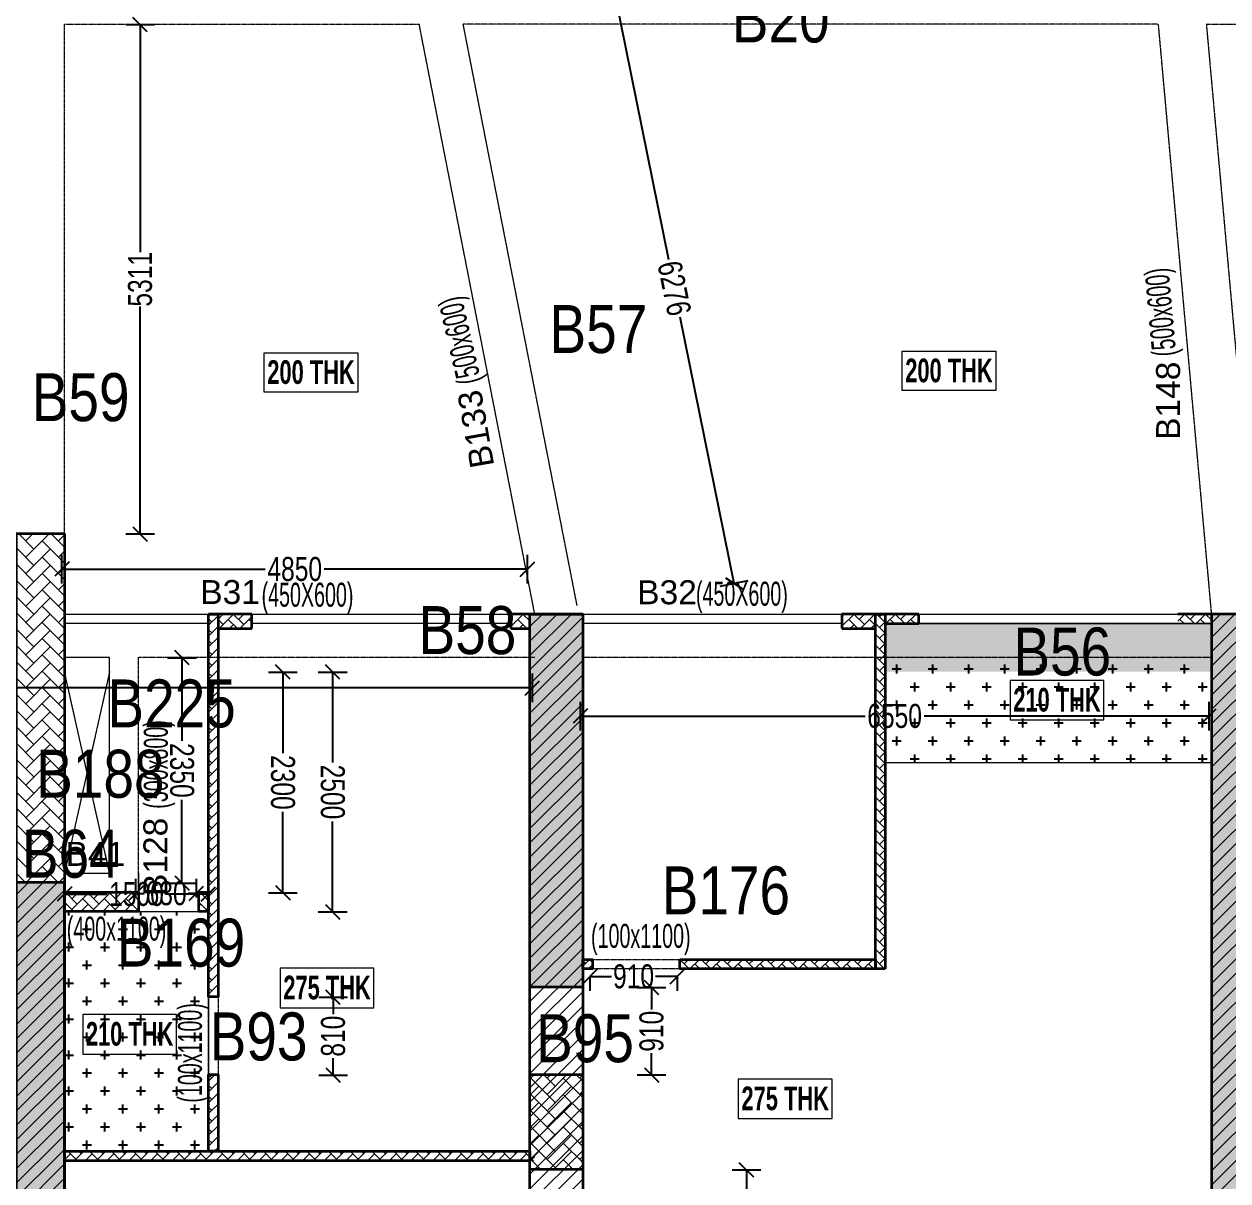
# Model space of a CAD drawing. Header units: millimetres. Extents: x 1 to 72184, y 68 to 60126.
# Drawn here: x 12039 to 24582, y 27151 to 39212 of the extents above; entities that cross this region are included whole.
import ezdxf
from ezdxf.enums import TextEntityAlignment as Align

# ---------------------------------------------------------------- set-up
doc = ezdxf.new("R2010")
doc.units = ezdxf.units.MM
doc.linetypes.add('HIDDEN', pattern=[0.375, 0.25, -0.125])
for name, color, linetype, lineweight in [('A-FLOR-IDEN', 11, 'Continuous', 9), ('A-HIDD-ABVE', 8, 'HIDDEN', 20), ('S-BEAM', 7, 'Continuous', 18), ('S-BEAM-IDEN', 2, 'Continuous', 9), ('S-COL HATCH', 9, 'Continuous', 0), ('S-COLS', 5, 'Continuous', 35), ('S-WALL', 4, 'Continuous', 18)]:
    doc.layers.add(name, color=color, linetype=linetype, lineweight=lineweight)
for name, color, linetype in [('Abhinav working', 6, 'Continuous'), ('Beam Nos', 7, 'Continuous'), ('changes', 7, 'Continuous'), ('SUNK SLAB', 8, 'Continuous')]:
    doc.layers.add(name, color=color, linetype=linetype)
doc.styles.add('Dim.s & Anno.(Misc.)', font='ARIALN.TTF')
doc.styles.add('SC-BBS1', font='SansSerif')
doc.styles.add('SOBHA', font='swisscl.ttf')
doc.styles.add('Swis721 LtCn BT', font='swisscl.ttf', dxfattribs={"width": 0.9, "height": 233.355162})
doc.styles.add('Swis721 LtCn BT_B', font='', dxfattribs={"width": 0.9, "height": 246.918336})
doc.styles.get('Swis721 LtCn BT_B').set_extended_font_data('Swis721 LtCn BT', bold=True)
doc.dimstyles.new('S-100', dxfattribs={"dimscale": 100, "dimtxt": 2.5, "dimasz": 1.5, "dimexe": 1.5, "dimexo": 1.5, "dimgap": 0.1, "dimtad": 0, "dimdec": 0, "dimrnd": 0.0005, "dimzin": 0, "dimdsep": 46, "dimtxsty": 'SOBHA', "dimblk": 'OBLIQUE', "dimcen": 0.09, "dimclrd": 8, "dimclre": 8, "dimclrt": 6, "dimadec": 0, "dimazin": 0, "dimtfac": 1, "dimtdec": 0, "dimtofl": 0, "dimtmove": 0, "dimatfit": 3, "dimfxl": 1.5, "dimfxlon": 1, "dimtolj": 1, "dimtzin": 0, "dimlwd": -1, "dimlwe": -1, "dimarcsym": 0})
pattern_1 = [(45, (-31699446.87, 20890861.25), (-75.1300955, 75.1300955), [])]
pattern_2 = [(45, (-31802317.5, 20729084.55), (0, 169.7056275), [360, -120]), (135, (-31802232.65, 20729169.4), (1e-14, 169.7056275), [360, -120])]
pattern_3 = [(45, (-15037.47, -17858.63), (0, 107.76307), [228.6, -76.2]), (135, (-14983.584, -17804.75), (7e-15, 107.76307), [228.6, -76.2])]
pattern_4 = [(45, (-31782561.91, 20745945.294), (3e-14, 113.13708499), [240, -80]), (135, (-31782505.34, 20746001.86), (4e-14, 113.13708499), [240, -80])]

# ---------------------------------------------------------------- blocks, each defined once
blk = doc.blocks.new('A$Cd226b1b4')
at = {"layer": 'S-COL HATCH', "transparency": 33554687}
h = blk.add_hatch(dxfattribs=at)
h.set_pattern_fill('ANSI31', color=256, scale=850)
h.set_pattern_definition(pattern_1)
h.paths.add_polyline_path([(5425, 10925), (5425, 10525), (10175, 10525), (10175, 10925)])
h.paths.add_polyline_path([(5425, 10925), (5975, 10925), (5975, 21925), (5425, 21925)])
h = blk.add_hatch(dxfattribs=at)
h.set_pattern_fill('ANSI31', color=256, scale=850)
h.set_pattern_definition(pattern_1)
h.paths.add_polyline_path([(12525, 12225), (13025, 12225), (13025, 21925), (12525, 21925)])
h = blk.add_hatch(dxfattribs=at)
h.set_pattern_fill('ANSI31', color=256, scale=850)
h.set_pattern_definition(pattern_1)
h.paths.add_polyline_path([(5785, 7625), (5785, 8525), (5385, 8525), (5385, 8025), (575, 8025), (575, 19125), (0, 19129), (0, 7625)])
at = {"layer": 'S-COLS', "elevation": 0}
blk.add_lwpolyline([(5425, 10925), (5425, 21925), (5975, 21925), (5975, 10925), (5425, 10925)], dxfattribs=at)
for points in [[(12525, 12225), (13025, 12225), (13025, 21925), (12525, 21925)], [(0, 7629), (5785, 7625), (5785, 8525), (5385, 8525), (5385, 8025), (575, 8025), (575, 19125), (0, 19129)]]:
    blk.add_lwpolyline(points, close=True, dxfattribs=at)
blk = doc.blocks.new('A$Cbe320e20')
at = {"layer": 'S-COL HATCH'}
h = blk.add_hatch(dxfattribs=at)
h.set_pattern_fill('AR-HBONE', color=256, scale=30)
h.set_pattern_definition(pattern_2)
h.paths.add_polyline_path([(-7796, 17040), (-7296, 17040), (-7296, 13401), (-7796, 13401)])
at = {"layer": 'S-COL HATCH', "transparency": 33554687}
h = blk.add_hatch(color=256, dxfattribs=at)
h.dxf.hatch_style = 1
h.paths.add_polyline_path([(-1896, 16200), (-2446, 16200), (-2446, 12310), (-1896, 12310)])
h = blk.add_hatch(color=256, dxfattribs=at)
h.dxf.hatch_style = 1
h.paths.add_polyline_path([(4654, 6500), (5154, 6500), (5154, 16200), (4654, 16200)])
h = blk.add_hatch(color=256, dxfattribs=at)
h.dxf.hatch_style = 1
h.paths.add_polyline_path([(-7296, 13401), (-7796, 13401), (-7796, 9451), (-7296, 9451)])
at = {"layer": 'S-COL HATCH'}
h = blk.add_hatch(dxfattribs=at)
h.set_pattern_fill('AR-HBONE', color=256, scale=30)
h.set_pattern_definition(pattern_2)
h.paths.add_polyline_path([(-1896, 11400), (-2446, 11400), (-2446, 10410), (-1896, 10410)])
at = {"layer": 'S-WALL'}
h = blk.add_hatch(dxfattribs=at)
h.set_pattern_fill('FP_1', color=1, style=0, pattern_type=2)
h.set_pattern_definition(pattern_3)
h.paths.add_polyline_path([(-5695, 16050), (-5345, 16050), (-5345, 16200), (-5695, 16200)])
h = blk.add_hatch(dxfattribs=at)
h.set_pattern_fill('FP_1', color=1, style=0, pattern_type=2)
h.set_pattern_definition(pattern_3)
h.paths.add_polyline_path([(-5695, 16050), (-5345, 16050), (-5345, 16200), (-5695, 16200)])
h = blk.add_hatch(dxfattribs=at)
h.set_pattern_fill('FP_1', color=1, style=0, pattern_type=2)
h.set_pattern_definition(pattern_3)
h.paths.add_polyline_path([(-2445, 16050), (-2445, 16200), (-2645, 16200), (-2645, 16050)])
h = blk.add_hatch(dxfattribs=at)
h.set_pattern_fill('FP_1', color=1, style=0, pattern_type=2)
h.set_pattern_definition(pattern_3)
h.paths.add_polyline_path([(-2445, 16050), (-2445, 16200), (-2645, 16200), (-2645, 16050)])
h = blk.add_hatch(dxfattribs=at)
h.set_pattern_fill('FP_1', color=1, style=0, pattern_type=2)
h.set_pattern_definition(pattern_3)
h.paths.add_polyline_path([(1155, 16050), (1155, 16200), (805, 16200), (805, 16050)])
h = blk.add_hatch(dxfattribs=at)
h.set_pattern_fill('FP_1', color=1, style=0, pattern_type=2)
h.set_pattern_definition(pattern_3)
h.paths.add_polyline_path([(1155, 16050), (1155, 16200), (805, 16200), (805, 16050)])
h = blk.add_hatch(dxfattribs=at)
h.set_pattern_fill('FP_1', color=1, style=0, pattern_type=2)
h.set_pattern_definition(pattern_3)
h.paths.add_polyline_path([(1605, 16100), (1605, 16200), (1255, 16200), (1255, 16100)])
h = blk.add_hatch(dxfattribs=at)
h.set_pattern_fill('FP_1', color=1, style=0, pattern_type=2)
h.set_pattern_definition(pattern_3)
h.paths.add_polyline_path([(1605, 16100), (1605, 16200), (1255, 16200), (1255, 16100)])
h = blk.add_hatch(dxfattribs=at)
h.set_pattern_fill('FP_1', color=1, style=0, pattern_type=2)
h.set_pattern_definition(pattern_3)
h.paths.add_polyline_path([(4655, 16100), (4655, 16200), (4305, 16200), (4305, 16100)])
h = blk.add_hatch(dxfattribs=at)
h.set_pattern_fill('FP_1', color=1, style=0, pattern_type=2)
h.set_pattern_definition(pattern_3)
h.paths.add_polyline_path([(4655, 16100), (4655, 16200), (4305, 16200), (4305, 16100)])
at = {"layer": 'S-COLS'}
for p, q in [((-7296, 17040), (-7296, 17040)), ((-7296, 13401), (-7796, 13401))]:
    blk.add_line(p, q, dxfattribs=at)
for points in [[(-7296, 17040), (-7296, 9451), (-7796, 9451), (-7796, 17040)], [(-2446, 16200), (-1896, 16200), (-1896, 12310), (-2446, 12310)], [(-2446, 11400), (-1896, 11400), (-1896, 10410), (-2446, 10410)]]:
    blk.add_lwpolyline(points, close=True, dxfattribs=at)
at = {"layer": 'S-COLS', "elevation": 0}
blk.add_lwpolyline([(4654, 6500), (5154, 6500), (5154, 16200), (4654, 16200)], close=True, dxfattribs=at)
at = {"layer": 'S-WALL', "color": 7}
for p, q in [((-7295, 16200), (-5795, 16200)), ((-5345, 16200), (-2645, 16200)), ((-1895, 16200), (805, 16200)), ((1605, 16200), (4305, 16200)), ((-5795, 16100), (-7295, 16100)), ((-2645, 16100), (-5345, 16100)), ((805, 16100), (-1895, 16100)), ((4654, 16100), (1605, 16100))]:
    blk.add_line(p, q, dxfattribs=at)
at = {"layer": 'S-WALL', "color": 5, "lineweight": 35}
for p, q in [((-5345, 16200), (-5795, 16200)), ((-5345, 16050), (-5345, 16200)), ((-2645, 16200), (-2645, 16050)), ((805, 16200), (805, 16050)), ((1605, 16100), (1605, 16200)), ((1255, 16100), (1605, 16100)), ((-5695, 16050), (-5345, 16050)), ((-2645, 16050), (-2445, 16050)), ((805, 16050), (1155, 16050))]:
    blk.add_line(p, q, dxfattribs=at)
at = {"layer": 'S-WALL', "lineweight": 35}
for p, q in [((-1895, 16200), (-2645, 16200)), ((1605, 16200), (805, 16200)), ((5155, 16200), (4305, 16200))]:
    blk.add_line(p, q, dxfattribs=at)
blk = doc.blocks.new('_OBLIQUE')
at = {"color": 0, "linetype": 'ByBlock'}
blk.add_line((-0.5, -0.5), (0.5, 0.5), dxfattribs=at)
blk = doc.blocks.new('*D320')
at = {"layer": 'Abhinav working', "color": 8, "transparency": 16777216}
for p, q in [((25125, 39279), (25424, 39306)), ((25275, 39292), (25524, 36523)), ((25828, 33141), (25579, 35911)), ((25679, 33128), (25977, 33155))]:
    blk.add_line(p, q, dxfattribs=at)
at = {"layer": 'Defpoints', "color": 0, "transparency": 16777216}
for p in [(25275, 39292), (24331, 39207, 0), (24884, 33056, 0)]:
    blk.add_point(p, dxfattribs=at)
at = {"layer": 'Abhinav working', "color": 8, "transparency": 16777216, "xscale": 150, "yscale": 150, "zscale": 150}
for p, rotation in [((25275, 39292), 95.13845733134633), ((25828, 33141), 275.1384573313463)]:
    blk.add_blockref('_OBLIQUE', p, dxfattribs=dict(at, rotation=rotation))
at = {"layer": 'Abhinav working', "color": 6, "transparency": 16777216, "insert": (25551, 36217), "char_height": 250, "attachment_point": 5, "rotation": 275.1385, "style": 'SOBHA'}
blk.add_mtext('\\A1;6176', dxfattribs=at)
blk = doc.blocks.new('*D321')
at = {"layer": 'Abhinav working', "color": 8, "transparency": 16777216}
for p, q in [((17834, 32147), (17834, 31847)), ((24384, 32147), (24384, 31847)), ((17834, 31997), (20802, 31997)), ((24384, 31997), (21416, 31997))]:
    blk.add_line(p, q, dxfattribs=at)
at = {"layer": 'Defpoints', "color": 0, "transparency": 16777216}
for p in [(17834, 32606), (24384, 32606), (24384, 31997)]:
    blk.add_point(p, dxfattribs=at)
at = {"layer": 'Abhinav working', "color": 8, "transparency": 16777216, "xscale": 150, "yscale": 150, "zscale": 150, "rotation": 180}
blk.add_blockref('_OBLIQUE', (17834, 31997), dxfattribs=at)
at = {"layer": 'Abhinav working', "color": 8, "transparency": 16777216, "xscale": 150, "yscale": 150, "zscale": 150}
blk.add_blockref('_OBLIQUE', (24384, 31997), dxfattribs=at)
at = {"layer": 'Abhinav working', "color": 6, "transparency": 16777216, "insert": (21109, 31997), "char_height": 250, "attachment_point": 5, "style": 'SOBHA'}
blk.add_mtext('\\A1;6550', dxfattribs=at)
blk = doc.blocks.new('*D322')
at = {"layer": 'Abhinav working', "color": 8, "transparency": 16777216}
for p, q in [((18045, 39502), (18339, 39562)), ((18192, 39532), (18754, 36758)), ((19437, 33381), (18875, 36156)), ((19290, 33351), (19584, 33411))]:
    blk.add_line(p, q, dxfattribs=at)
at = {"layer": 'Defpoints', "color": 0, "transparency": 16777216}
for p in [(16588, 39207, 0), (19437, 33381), (17834, 33056)]:
    blk.add_point(p, dxfattribs=at)
at = {"layer": 'Abhinav working', "color": 8, "transparency": 16777216, "xscale": 150, "yscale": 150, "zscale": 150}
for p, rotation in [((18192, 39532), 101.4496253483733), ((19437, 33381), 281.4496253483733)]:
    blk.add_blockref('_OBLIQUE', p, dxfattribs=dict(at, rotation=rotation))
at = {"layer": 'Abhinav working', "color": 6, "transparency": 16777216, "insert": (18814, 36457), "char_height": 250, "attachment_point": 5, "rotation": 281.4496, "style": 'SOBHA'}
blk.add_mtext('\\A1;6276', dxfattribs=at)
blk = doc.blocks.new('*D323')
at = {"layer": 'Abhinav working', "color": 8, "transparency": 16777216}
for p, q in [((5167, 32441), (5167, 32141)), ((17334, 32441), (17334, 32141)), ((5167, 32291), (10870, 32291)), ((17334, 32291), (11632, 32291))]:
    blk.add_line(p, q, dxfattribs=at)
at = {"layer": 'Defpoints', "color": 0, "transparency": 16777216}
for p in [(5167, 32606, 0), (17334, 32606), (17334, 32291)]:
    blk.add_point(p, dxfattribs=at)
at = {"layer": 'Abhinav working', "color": 8, "transparency": 16777216, "xscale": 150, "yscale": 150, "zscale": 150, "rotation": 180}
blk.add_blockref('_OBLIQUE', (5167, 32291), dxfattribs=at)
at = {"layer": 'Abhinav working', "color": 8, "transparency": 16777216, "xscale": 150, "yscale": 150, "zscale": 150}
blk.add_blockref('_OBLIQUE', (17334, 32291), dxfattribs=at)
at = {"layer": 'Abhinav working', "color": 6, "transparency": 16777216, "insert": (11251, 32291), "char_height": 250, "attachment_point": 5, "style": 'SOBHA'}
blk.add_mtext('\\A1;12167', dxfattribs=at)
blk = doc.blocks.new('*D406')
at = {"layer": 'Abhinav working', "color": 8, "transparency": 16777216}
for p, q in [((13534, 32606), (13834, 32606)), ((13684, 32606), (13684, 31738)), ((13684, 30256), (13684, 31125)), ((13534, 30256), (13834, 30256))]:
    blk.add_line(p, q, dxfattribs=at)
at = {"layer": 'Defpoints', "color": 0, "transparency": 16777216}
for p in [(12434, 32606), (12434, 30256), (13684, 30256)]:
    blk.add_point(p, dxfattribs=at)
at = {"layer": 'Abhinav working', "color": 8, "transparency": 16777216, "xscale": 150, "yscale": 150, "zscale": 150}
for p, rotation in [((13684, 32606), 90.00006362835931), ((13684, 30256), 270.0000636283593)]:
    blk.add_blockref('_OBLIQUE', p, dxfattribs=dict(at, rotation=rotation))
at = {"layer": 'Abhinav working', "color": 6, "transparency": 16777216, "insert": (13684, 31431), "char_height": 250, "attachment_point": 5, "rotation": 270.0001, "style": 'SOBHA'}
blk.add_mtext('\\A1;2350', dxfattribs=at)
blk = doc.blocks.new('*D477')
at = {"layer": 'Abhinav working', "color": 8, "transparency": 16777216}
for p, q in [((12434, 33380), (12434, 33680)), ((17284, 33379), (17284, 33679)), ((12434, 33530), (14551, 33529)), ((17284, 33529), (15167, 33529))]:
    blk.add_line(p, q, dxfattribs=at)
at = {"layer": 'Defpoints', "color": 0, "transparency": 16777216}
for p in [(17284, 33529), (12434, 33056), (17284, 33056)]:
    blk.add_point(p, dxfattribs=at)
at = {"layer": 'Abhinav working', "color": 8, "transparency": 16777216, "xscale": 150, "yscale": 150, "zscale": 150}
for p, rotation in [((12434, 33530), 179.9907800525901), ((17284, 33529), 359.9907800525901)]:
    blk.add_blockref('_OBLIQUE', p, dxfattribs=dict(at, rotation=rotation))
at = {"layer": 'Abhinav working', "color": 6, "transparency": 16777216, "insert": (14859, 33529), "char_height": 250, "attachment_point": 5, "rotation": 359.9908, "style": 'SOBHA'}
blk.add_mtext('\\A1;4850', dxfattribs=at)
blk = doc.blocks.new('*D478')
at = {"layer": 'Abhinav working', "color": 8, "transparency": 16777216}
for p, q in [((14585, 32456), (14885, 32456)), ((14735, 32456), (14735, 31612)), ((14735, 30156), (14735, 30999)), ((14585, 30156), (14885, 30156))]:
    blk.add_line(p, q, dxfattribs=at)
at = {"layer": 'Defpoints', "color": 0, "transparency": 16777216}
for p in [(13204, 32456), (13204, 30156), (14735, 30156)]:
    blk.add_point(p, dxfattribs=at)
at = {"layer": 'Abhinav working', "color": 8, "transparency": 16777216, "xscale": 150, "yscale": 150, "zscale": 150}
for p, rotation in [((14735, 32456), 90.00200106307663), ((14735, 30156), 270.0020010630766)]:
    blk.add_blockref('_OBLIQUE', p, dxfattribs=dict(at, rotation=rotation))
at = {"layer": 'Abhinav working', "color": 6, "transparency": 16777216, "insert": (14735, 31306), "char_height": 250, "attachment_point": 5, "rotation": 270.002, "style": 'SOBHA'}
blk.add_mtext('\\A1;2300', dxfattribs=at)
blk = doc.blocks.new('*D479')
at = {"layer": 'Abhinav working', "color": 8, "transparency": 16777216}
for p, q in [((12460, 30141), (12460, 29991)), ((12460, 30141), (12906, 30141)), ((13960, 30141), (13514, 30141)), ((13960, 30141), (13960, 29991))]:
    blk.add_line(p, q, dxfattribs=at)
at = {"layer": 'Defpoints', "color": 0, "transparency": 16777216}
for p in [(12460, 30161), (12460, 30141), (13960, 30161)]:
    blk.add_point(p, dxfattribs=at)
at = {"layer": 'Abhinav working', "color": 8, "transparency": 16777216, "xscale": 150, "yscale": 150, "zscale": 150}
for p, rotation in [((12460, 30141), 179.9992279391956), ((13960, 30141), 359.9992279391956)]:
    blk.add_blockref('_OBLIQUE', p, dxfattribs=dict(at, rotation=rotation))
at = {"layer": 'Abhinav working', "color": 6, "transparency": 16777216, "insert": (13210, 30141), "char_height": 250, "attachment_point": 5, "rotation": 359.9992, "style": 'SOBHA'}
blk.add_mtext('\\A1;1500', dxfattribs=at)
blk = doc.blocks.new('*D480')
at = {"layer": 'Abhinav working', "color": 8, "transparency": 16777216}
for p, q in [((13098, 39206), (13398, 39206)), ((13248, 39206), (13248, 36835)), ((13248, 33896), (13248, 36267)), ((13098, 33896), (13398, 33896))]:
    blk.add_line(p, q, dxfattribs=at)
at = {"layer": 'Defpoints', "color": 0, "transparency": 16777216}
for p in [(12434, 39206), (12434, 33896), (13248, 33896)]:
    blk.add_point(p, dxfattribs=at)
at = {"layer": 'Abhinav working', "color": 8, "transparency": 16777216, "xscale": 150, "yscale": 150, "zscale": 150}
for p, rotation in [((13248, 39206), 90), ((13248, 33896), 270)]:
    blk.add_blockref('_OBLIQUE', p, dxfattribs=dict(at, rotation=rotation))
at = {"layer": 'Abhinav working', "color": 6, "transparency": 16777216, "insert": (13248, 36551), "char_height": 250, "attachment_point": 5, "rotation": 90, "style": 'SOBHA'}
blk.add_mtext('\\A1;5311', dxfattribs=at)
blk = doc.blocks.new('*D507')
at = {"layer": 'Abhinav working', "color": 8, "transparency": 16777216}
for p, q in [((15109, 29065), (15409, 29065)), ((15259, 29065), (15259, 28889)), ((15259, 28255), (15259, 28432)), ((15109, 28255), (15409, 28255))]:
    blk.add_line(p, q, dxfattribs=at)
at = {"layer": 'Defpoints', "color": 0, "transparency": 16777216}
for p in [(14034, 29066), (14034, 28256), (15259, 28255)]:
    blk.add_point(p, dxfattribs=at)
at = {"layer": 'Abhinav working', "color": 8, "transparency": 16777216, "xscale": 150, "yscale": 150, "zscale": 150}
for p, rotation in [((15259, 29065), 89.99442110150353), ((15259, 28255), 269.9944211015036)]:
    blk.add_blockref('_OBLIQUE', p, dxfattribs=dict(at, rotation=rotation))
at = {"layer": 'Abhinav working', "color": 6, "transparency": 16777216, "insert": (15259, 28660), "char_height": 250, "attachment_point": 5, "rotation": 89.9944, "style": 'SOBHA'}
blk.add_mtext('\\A1;810', dxfattribs=at)
blk = doc.blocks.new('*D509')
at = {"layer": 'Abhinav working', "color": 8, "transparency": 16777216}
for p, q in [((18427, 29166), (18727, 29166)), ((18577, 29166), (18577, 28939)), ((18577, 28256), (18577, 28482)), ((18427, 28256), (18727, 28256))]:
    blk.add_line(p, q, dxfattribs=at)
at = {"layer": 'Defpoints', "color": 0, "transparency": 16777216}
for p in [(17834, 29166), (17834, 28256), (18577, 28256)]:
    blk.add_point(p, dxfattribs=at)
at = {"layer": 'Abhinav working', "color": 8, "transparency": 16777216, "xscale": 150, "yscale": 150, "zscale": 150}
for p, rotation in [((18577, 29166), 90), ((18577, 28256), 270)]:
    blk.add_blockref('_OBLIQUE', p, dxfattribs=dict(at, rotation=rotation))
at = {"layer": 'Abhinav working', "color": 6, "transparency": 16777216, "insert": (18577, 28711), "char_height": 250, "attachment_point": 5, "rotation": 90, "style": 'SOBHA'}
blk.add_mtext('\\A1;910', dxfattribs=at)
blk = doc.blocks.new('*D510')
at = {"layer": 'Abhinav working', "color": 8, "transparency": 16777216}
for p, q in [((19416, 27266), (19716, 27266)), ((19566, 27266), (19566, 27009)), ((19566, 26296), (19566, 26552)), ((19416, 26296), (19716, 26296))]:
    blk.add_line(p, q, dxfattribs=at)
at = {"layer": 'Defpoints', "color": 0, "transparency": 16777216}
for p in [(17834, 27266), (17834, 26296), (19566, 26296)]:
    blk.add_point(p, dxfattribs=at)
at = {"layer": 'Abhinav working', "color": 8, "transparency": 16777216, "xscale": 150, "yscale": 150, "zscale": 150}
for p, rotation in [((19566, 27266), 90), ((19566, 26296), 270)]:
    blk.add_blockref('_OBLIQUE', p, dxfattribs=dict(at, rotation=rotation))
at = {"layer": 'Abhinav working', "color": 6, "transparency": 16777216, "insert": (19566, 26781), "char_height": 250, "attachment_point": 5, "rotation": 90, "style": 'SOBHA'}
blk.add_mtext('\\A1;970', dxfattribs=at)
blk = doc.blocks.new('*D300')
at = {"layer": 'Abhinav working', "color": 8, "transparency": 16777216}
for p, q in [((13204, 30106), (13204, 30299)), ((13834, 30106), (13834, 30299)), ((13204, 30149), (13290, 30149)), ((13834, 30149), (13748, 30149))]:
    blk.add_line(p, q, dxfattribs=at)
at = {"layer": 'Defpoints', "color": 0, "transparency": 16777216}
for p in [(13834, 30149), (13204, 29956), (13834, 29956)]:
    blk.add_point(p, dxfattribs=at)
at = {"layer": 'Abhinav working', "color": 8, "transparency": 16777216, "xscale": 150, "yscale": 150, "zscale": 150}
for p, rotation in [((13204, 30149), 179.998124714341), ((13834, 30149), 359.998124714341)]:
    blk.add_blockref('_OBLIQUE', p, dxfattribs=dict(at, rotation=rotation))
at = {"layer": 'Abhinav working', "color": 6, "transparency": 16777216, "insert": (13519, 30149), "char_height": 250, "attachment_point": 5, "rotation": 359.9981, "style": 'SOBHA'}
blk.add_mtext('\\A1;630', dxfattribs=at)
blk = doc.blocks.new('*D305')
at = {"layer": 'Abhinav working', "color": 8, "transparency": 16777216}
for p, q in [((17934, 29282), (17934, 29132)), ((17934, 29282), (18160, 29282)), ((18844, 29282), (18618, 29282)), ((18844, 29282), (18844, 29132))]:
    blk.add_line(p, q, dxfattribs=at)
at = {"layer": 'Defpoints', "color": 0, "transparency": 16777216}
for p in [(17934, 29356), (18844, 29356), (18844, 29282)]:
    blk.add_point(p, dxfattribs=at)
at = {"layer": 'Abhinav working', "color": 8, "transparency": 16777216, "xscale": 150, "yscale": 150, "zscale": 150, "rotation": 180}
blk.add_blockref('_OBLIQUE', (17934, 29282), dxfattribs=at)
at = {"layer": 'Abhinav working', "color": 8, "transparency": 16777216, "xscale": 150, "yscale": 150, "zscale": 150}
blk.add_blockref('_OBLIQUE', (18844, 29282), dxfattribs=at)
at = {"layer": 'Abhinav working', "color": 6, "transparency": 16777216, "insert": (18389, 29282), "char_height": 250, "attachment_point": 5, "style": 'SOBHA'}
blk.add_mtext('\\A1;910', dxfattribs=at)
blk = doc.blocks.new('*D309')
at = {"layer": 'Abhinav working', "color": 8, "transparency": 16777216}
for p, q in [((15104, 32456), (15404, 32456)), ((15254, 32456), (15254, 31512)), ((15254, 29956), (15254, 30899)), ((15104, 29956), (15404, 29956))]:
    blk.add_line(p, q, dxfattribs=at)
at = {"layer": 'Defpoints', "color": 0, "transparency": 16777216}
for p in [(13204, 32456), (15254, 32456), (13204, 29956)]:
    blk.add_point(p, dxfattribs=at)
at = {"layer": 'Abhinav working', "color": 8, "transparency": 16777216, "xscale": 150, "yscale": 150, "zscale": 150}
for p, rotation in [((15254, 32456), 90.0018409687795), ((15254, 29956), 270.0018409687795)]:
    blk.add_blockref('_OBLIQUE', p, dxfattribs=dict(at, rotation=rotation))
at = {"layer": 'Abhinav working', "color": 6, "transparency": 16777216, "insert": (15254, 31206), "char_height": 250, "attachment_point": 5, "rotation": 270.0018, "style": 'SOBHA'}
blk.add_mtext('\\A1;2500', dxfattribs=at)

msp = doc.modelspace()

# ---------------------------------------------------------------- hatches: boundary and pattern name
at = {"layer": 'S-COL HATCH'}
h = msp.add_hatch(dxfattribs=at)
h.set_pattern_fill('AR-HBONE', color=256, scale=20)
h.set_pattern_definition(pattern_4)
h.paths.add_polyline_path([(14060, 33060.7), (13960, 33060.7), (13960, 29070.8), (14060, 29070.8)])
h = msp.add_hatch(dxfattribs=at)
h.set_pattern_fill('AR-HBONE', color=256, scale=20)
h.set_pattern_definition(pattern_4)
h.paths.add_polyline_path([(21010, 33060.8), (20910, 33060.8), (20910, 29360.8), (21010, 29360.8)])
h = msp.add_hatch(dxfattribs=at)
h.set_pattern_fill('AR-HBONE', color=256, scale=20)
h.set_pattern_definition([(45, (-31783961.94, 20745945.315), (3e-14, 113.13708499), [240, -80]), (135, (-31783905.37, 20746001.88), (4e-14, 113.13708499), [240, -80])])
h.paths.add_polyline_path([(12459.9, 30160.8), (12459.9, 29960.8), (13230, 29960.8), (13230, 30160.8)])
h = msp.add_hatch(dxfattribs=at)
h.set_pattern_fill('AR-HBONE', color=256, scale=20)
h.set_pattern_definition(pattern_4)
h.paths.add_polyline_path([(13860, 30160.7), (13860, 29960.8), (13960, 29960.8), (13960, 30160.7)])
h = msp.add_hatch(dxfattribs=at)
h.set_pattern_fill('AR-HBONE', color=256, scale=15)
h.set_pattern_definition([(45, (-31342228.317, 21128025.92), (2e-14, 84.85281374), [180, -60]), (135, (-31342185.89, 21128068.347), (3e-14, 84.85281374), [180, -60])])
h.paths.add_polyline_path([(17960, 29460.8), (17860, 29460.8), (17860, 29360.8), (17960, 29360.8)])
h = msp.add_hatch(dxfattribs=at)
h.set_pattern_fill('AR-HBONE', color=256, scale=20)
h.set_pattern_definition(pattern_4)
h.paths.add_polyline_path([(20910, 29460.8), (18870, 29460.8), (18870, 29360.8), (20910, 29360.8)])
h = msp.add_hatch(dxfattribs=at)
h.set_pattern_fill('AR-HBONE', color=256, scale=20)
h.set_pattern_definition(pattern_4)
h.paths.add_polyline_path([(14060, 28260.8), (13960, 28260.8), (13960, 27460.8), (14060, 27460.8)])
h = msp.add_hatch(dxfattribs=at)
h.set_pattern_fill('AR-HBONE', color=256, scale=20)
h.set_pattern_definition(pattern_4)
h.paths.add_polyline_path([(17360, 27460.8), (12459.9, 27460.8), (12459.9, 27360.8), (17360, 27360.8)])
at = {"layer": 'SUNK SLAB'}
h = msp.add_hatch(dxfattribs=at)
h.set_pattern_fill('CROSS', color=8, scale=750, style=0)
h.set_pattern_definition([(360, (-31782559.3, 20900885.62), (187.5, 187.5), [93.75, -281.25]), (90, (-31782512.42, 20900838.74), (-187.5, 187.5), [93.75, -281.25])])
h.paths.add_polyline_path([(24409.8, 32460.7), (24409.8, 32960.7), (21010, 32960.7), (21010, 32460.7)])
h.paths.add_polyline_path([(56010.7, 32460.7), (56010.7, 32961.5), (52610.7, 32961.5), (52610.7, 32460.7)])
h = msp.add_hatch(dxfattribs=at)
h.set_pattern_fill('CROSS', color=8, scale=750, style=0)
h.set_pattern_definition([(360, (-31342228.4, 21127925.92), (187.5, 187.5), [93.75, -281.25]), (90, (-31342181.52, 21127879.05), (-187.5, 187.5), [93.75, -281.25])])
h.paths.add_polyline_path([(24409.8, 31510.7), (24409.8, 32610.7), (21009.9, 32610.7), (21009.9, 31510.7)])
h = msp.add_hatch(dxfattribs=at)
h.set_pattern_fill('CROSS', color=8, scale=750, style=0)
h.set_pattern_definition([(360, (-31342228.4, 21128025.92), (187.5, 187.5), [93.75, -281.25]), (90, (-31342181.52, 21127979.05), (-187.5, 187.5), [93.75, -281.25])])
h.paths.add_polyline_path([(12459.9, 27460.8), (13959.9, 27460.8), (13959.9, 29960.8), (12459.9, 29960.8)])

# ---------------------------------------------------------------- linework, layer by layer
at = {"layer": 'A-FLOR-IDEN', "color": 8, "flags": 128}
for points in [[(15517.3, 35785.4), (15517.3, 35373.5), (14539.8, 35373.5), (14539.8, 35785.4)], [(15517.3, 35785.4), (15517.3, 35373.5), (14539.8, 35373.5), (14539.8, 35785.4)], [(22164.3, 35802.4), (22164.3, 35390.5), (21186.8, 35390.5), (21186.8, 35802.4)], [(22164.3, 35802.4), (22164.3, 35390.5), (21186.8, 35390.5), (21186.8, 35802.4)]]:
    msp.add_lwpolyline(points, close=True, dxfattribs=at)
at = {"layer": 'A-FLOR-IDEN', "color": 8, "elevation": 0, "flags": 128}
for points in [[(22312.4, 32369.2), (22312.4, 31957.4), (23289.9, 31957.4), (23289.9, 32369.2)], [(14707, 29368.3), (14707, 28956.5), (15684.5, 28956.5), (15684.5, 29368.3)], [(12649.9, 28885.7), (12649.9, 28473.9), (13627.4, 28473.9), (13627.4, 28885.7)], [(19480.3, 28213), (19480.3, 27801.2), (20457.8, 27801.2), (20457.8, 28213)]]:
    msp.add_lwpolyline(points, close=True, dxfattribs=at)
at = {"layer": 'A-HIDD-ABVE', "linetype": 'HIDDEN'}
for p, q in [((12929.9, 30360.7), (12459.9, 32460.8)), ((12929.9, 32460.7), (12459.9, 30360.7))]:
    msp.add_line(p, q, dxfattribs=at)
at = {"layer": 'S-BEAM', "linetype": 'HIDDEN'}
for p, q in [((12459.9, 39211.5), (16155.7, 39211.5)), ((12459.9, 33061.5), (12459.9, 39211.5)), ((17359.9, 33061.5), (16155.7, 39211.5, 0)), ((17801.5, 33148), (16614, 39212.7, 0)), ((23854.8, 39211.5), (16614.3, 39211.5)), ((23854.8, 39211.5, 0), (24410.9, 33039.1, 0)), ((24356.7, 39212.7, 0), (24908.9, 33084, 0)), ((24356.8, 39211.5), (33070.5, 39211.5)), ((13229.9, 32610.7), (17359.9, 32610.7)), ((13229.9, 29960.8), (13229.9, 32610.7)), ((17859.9, 32610.7), (24409.8, 32610.7, 0)), ((12459.9, 30360.8), (12459.9, 32310.7)), ((13229.9, 30360.7), (13229.9, 30360.7))]:
    msp.add_line(p, q, dxfattribs=at)
at = {"layer": 'S-BEAM'}
for p, q in [((12459.9, 33060.7), (17859.9, 33060.7)), ((17859.9, 33060.7), (24409.8, 33060.7, 0)), ((12459.9, 32610.7), (12929.9, 32610.7)), ((12929.9, 30360.7), (12929.9, 32610.7)), ((12459.8, 30360.7), (12929.9, 30360.7))]:
    msp.add_line(p, q, dxfattribs=at)
at = {"layer": 'S-BEAM', "elevation": 0}
for points in [[(21009.9, 32960.7), (24409.8, 32960.7), (24409.8, 31510.7), (21009.9, 31510.7)], [(12459.9, 29960.8), (13959.9, 29960.8), (13959.9, 27460.8), (12459.9, 27460.8)]]:
    msp.add_lwpolyline(points, close=True, dxfattribs=at)
msp.add_lwpolyline([(13229.9, 30360.7), (13229.9, 29960.8), (12459.9, 29960.8), (12459.9, 30360.7), (12929.9, 30360.7)], dxfattribs=at)
at = {"layer": 'S-BEAM', "linetype": 'HIDDEN', "elevation": 0}
for points in [[(17959.9, 29460.8), (18869.9, 29460.8), (18869.9, 29360.8), (17959.9, 29360.8)], [(13959.9, 29070.8), (14059.9, 29070.8), (14059.9, 28260.8), (13959.9, 28260.8)]]:
    msp.add_lwpolyline(points, close=True, dxfattribs=at)
at = {"layer": 'S-COLS', "elevation": 0}
for points in [[(13960, 33060.7), (14060, 33060.7), (14060, 29070.8), (13960, 29070.8)], [(21010, 29360.8), (20910, 29360.8), (20910, 33060.8), (21010, 33060.8)], [(12459.9, 30160.8), (13230, 30160.8), (13230, 29960.8), (12459.9, 29960.8)], [(13860, 30160.7), (13960, 30160.7), (13960, 29960.8), (13860, 29960.8)], [(17860, 29460.8), (17960, 29460.8), (17960, 29360.8), (17860, 29360.8)], [(18870, 29460.8), (20910, 29460.8), (20910, 29360.8), (18870, 29360.8)], [(13960, 28260.8), (14060, 28260.8), (14060, 27460.8), (13960, 27460.8)], [(12459.9, 27460.8), (17310, 27460.8), (17310, 27360.8), (12459.9, 27360.8)]]:
    msp.add_lwpolyline(points, close=True, dxfattribs=at)

# ---------------------------------------------------------------- block references
at = {"layer": 'changes'}
msp.add_blockref('A$Cd226b1b4', (11884.9, 11136.3), dxfattribs=at)
at = {"layer": 'S-COLS'}
msp.add_blockref('A$Cbe320e20', (19755.5, 16860.7), dxfattribs=at)

# ---------------------------------------------------------------- texts
at = {"layer": 'A-FLOR-IDEN', "color": 1, "char_height": 246.92, "width": 1155, "attachment_point": 2, "line_spacing_factor": 0.964267, "style": 'Swis721 LtCn BT_B'}
for s, insert in [('200 THK', (15028.6, 35707.3)), ('200 THK', (15028.6, 35707.3)), ('200 THK', (21675.6, 35724.3)), ('200 THK', (21675.6, 35724.3)), ('210 THK', (22801.1, 32291.2, 0)), ('275 THK', (15195.7, 29290.2)), ('210 THK', (13138.6, 28807.7, 0)), ('275 THK', (19969.1, 28135))]:
    msp.add_mtext(s, dxfattribs=dict(at, insert=insert))
at = {"layer": 'Abhinav working', "char_height": 500, "attachment_point": 1, "style": 'Dim.s & Anno.(Misc.)'}
for s, insert in [('B20', (19412.7, 39520.2, 0)), ('B57', (17513.2, 36282.5)), ('B59', (12118.8, 35572)), ('B58', (16148.7, 33143.5)), ('B56', (22346.6, 32920.2, 0)), ('B225', (12907.2, 32378.7)), ('B188', (12165, 31645.7)), ('B64', (12016.9, 30812.2)), ('B176', (18682.3, 30429.4, 0)), ('B169', (13005.6, 29885.4)), ('B93', (13973, 28907.2, 0)), ('B95', (17374.2, 28888.5))]:
    msp.add_mtext_dynamic_manual_height_columns(s, width=21149.247, gutter_width=5423.5, heights=[0], dxfattribs=dict(at, insert=insert))
at = {"layer": 'Beam Nos', "color": 3, "style": 'SC-BBS1'}
for s, rotation, p in [('B148', 90, (24158.5, 35285, 0)), ('B133', 99.96377, (16942.2, 35022.7, 0)), ('B128', 90, (13607.3, 30529.3))]:
    msp.add_text(s, height=250, rotation=rotation, dxfattribs=at).set_placement(p, align=Align.BOTTOM_CENTER)
for s, p in [('B31', (14185.5, 33090.1)), ('B32', (18738, 33088.1)), ('B41', (12782.7, 30360.7))]:
    msp.add_text(s, height=250, dxfattribs=at).set_placement(p, align=Align.BOTTOM_CENTER)
at = {"layer": 'S-BEAM-IDEN', "color": 3, "style": 'Swis721 LtCn BT', "width": 0.8}
for s, rotation, p in [('(500x600)', 95.07956, (24043.9, 35758.2, 0)), ('(500x600)', 103.06395, (16803.9, 35489.7)), ('(300x800)', 90, (13536.6, 31031))]:
    msp.add_text(s, height=250, rotation=rotation, dxfattribs=at).set_placement(p)
for s, p in [('(450X600) ', (14513.4, 33137.5, 0)), ('(450X600) ', (19039.2, 33147.8, 0)), ('(400x1100)', (12484, 29656.1))]:
    msp.add_text(s, height=250, dxfattribs=at).set_placement(p)
at = {"layer": 'S-BEAM-IDEN', "style": 'Swis721 LtCn BT', "width": 0.8}
msp.add_text('(100x1100)', height=250, dxfattribs=at).set_placement((17946.1, 29580.4))
msp.add_text('(100x1100)', height=250, rotation=90, dxfattribs=at).set_placement((13891.9, 27966.9))

# ---------------------------------------------------------------- dimensions: what is measured, and where the dimension line sits
at = {"layer": 'Abhinav working'}
for p1, p2, distance, picture, middle in [((16588, 39207.4, 0), (17833.8, 33056.3), 1636.2, '*D322', (18814.5, 36456.6)), ((24883.8, 33056.3, 0), (24330.7, 39207.4, 0), -947.9, '*D320', (25551.4, 36216.8)), ((12433.8, 32606.3), (12433.8, 30256.3), 1250.1, '*D406', (13683.9, 31431.3))]:
    dim = msp.add_aligned_dim(p1=p1, p2=p2, distance=distance, dimstyle='S-100', dxfattribs=at)
    dim.commit()
    dim.dimension.update_dxf_attribs({"geometry": picture, "text_midpoint": middle})
at = {"layer": 'Abhinav working', "color": 3}
for p1, p2, distance, picture, middle in [((12433.8, 39206.3), (12433.8, 33895.6), 813.8, '*D480', (13247.6, 36551)), ((12433.8, 33056.3), (17283.8, 33055.6), 473.4, '*D477', (14858.9, 33529.4)), ((13203.8, 32455.6), (13203.9, 30155.6), 1531, '*D478', (14734.9, 31305.6)), ((13203.9, 29955.6), (13203.8, 32455.6), -2050, '*D309', (15253.8, 31205.6)), ((13960, 30160.7), (12459.9, 30160.8, 0), 19.5, '*D479', (13209.9, 30141.3)), ((13203.9, 29955.6), (13833.9, 29955.6), 193.9, '*D300', (13518.9, 30149.5)), ((17933.8, 29355.6), (18843.9, 29355.6), -73.5, '*D305', (18388.8, 29282.1)), ((14033.9, 29065.6), (14033.8, 28255.6), 1224.9, '*D507', (15258.7, 28660.4)), ((17833.8, 27265.6), (17833.8, 26295.6), 1732.1, '*D510', (19565.9, 26780.6))]:
    dim = msp.add_aligned_dim(p1=p1, p2=p2, distance=distance, dimstyle='S-100', dxfattribs=at)
    dim.commit()
    dim.dimension.update_dxf_attribs({"geometry": picture, "text_midpoint": middle})
at = {"layer": 'Abhinav working'}
for base, p1, p2, picture, middle in [((17333.8, 32291.1), (5167.2, 32606.3, 0), (17333.8, 32606.3), '*D323', (11250.5, 32291.1)), ((24383.8, 31997.3), (17833.8, 32606.3), (24383.8, 32606.3), '*D321', (21108.8, 31997.3))]:
    dim = msp.add_linear_dim(base=base, p1=p1, p2=p2, dimstyle='S-100', dxfattribs=at)
    dim.commit()
    dim.dimension.update_dxf_attribs({"geometry": picture, "text_midpoint": middle})
at = {"layer": 'Abhinav working', "color": 3}
dim = msp.add_linear_dim(base=(18576.8, 28255.6), p1=(17833.8, 29165.6), p2=(17833.8, 28255.6), angle=90, dimstyle='S-100', dxfattribs=at)
dim.commit()
dim.dimension.update_dxf_attribs({"geometry": '*D509', "text_midpoint": (18576.8, 28710.6)})

doc.saveas('drawing.dxf')
